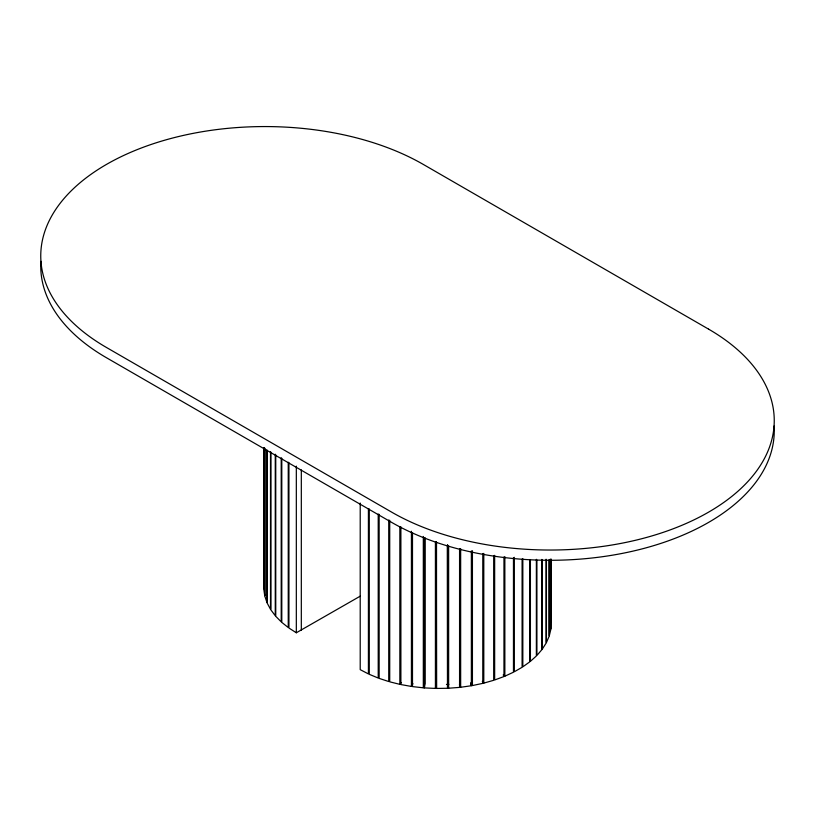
<?xml version="1.0" encoding="UTF-8"?>
<svg xmlns="http://www.w3.org/2000/svg" width="815" height="815" viewBox="0 0 815 815"><rect width="100%" height="100%" fill="white"/><g stroke="black" fill="none" stroke-linecap="round" stroke-linejoin="round"><path stroke-width="1.22" d="M550.909 628.813L551.195 559.487M435.964 542.107L435.964 684.559L435.414 688.42L424.421 687.901L424.972 684.03L424.972 537.757M412.492 532.694L412.492 686.597L423.321 687.809L424.605 683.999L424.605 537.727M400.888 526.847L400.888 684.559L411.422 686.444L412.91 683.663M389.723 520.286L389.723 681.819L399.849 684.345L401.184 682.562M288.938 462.696L288.938 628.039L296.324 632.776L360.291 596.132M503.171 674.983L504.852 676.195L513.46 672.212L513.46 557.745M482.307 681.371L483.794 683.113L493.686 680.301L493.686 555.647M470.693 682.817L472.425 685.547L482.786 683.367L482.786 553.63M459.446 684.437L460.658 687.259L471.365 685.741L471.365 550.92M447.741 545.744L447.741 684.386L448.637 688.227L459.568 687.381L459.568 548.75M436.341 542.107L436.514 688.441L447.537 688.278L447.537 544.552M470.561 683.856L471.365 685.741M550.461 616.527L551.195 621.814M447.537 688.278L447.374 545.765M550.909 558.866L550.818 629.455L549.31 635.761L549.31 559.447M549.096 560.068L549.096 636.383L546.417 642.566L546.417 559.895M546.091 559.222L546.091 643.167L542.27 649.148L542.27 560.109M541.832 559.426L541.832 649.728L536.912 655.433L536.912 560.037M536.362 559.324L536.362 655.983L530.412 661.342L530.412 559.589M529.76 560.109L529.76 661.861L522.833 666.823L522.833 558.703M522.099 559.182L522.099 667.291L514.285 671.784L514.285 557.317M504.852 556.635L504.852 676.195M503.955 557.002L503.955 676.562L494.654 679.985L494.654 555.341M483.794 553.385L483.794 683.113M472.425 550.726L472.425 685.547M460.658 548.627L460.658 687.259M448.637 545.775L448.637 688.227M436.514 542.179L436.514 688.441M435.414 542.158L435.414 688.42M424.421 537.808L424.421 687.901M423.321 536.453L423.321 687.809M411.422 531.268L411.422 686.444M399.849 526.622L399.849 684.345M388.735 520.001L388.735 681.534L379.148 678.386L379.148 514.316M378.221 513.97L378.221 678.039L369.266 674.321L369.266 508.968M368.411 508.57L368.411 673.923L360.21 669.655L360.21 503.038M301.316 469.919L301.316 630.178M296.324 466.149L296.324 632.776M288.245 462.197L288.245 627.54L281.796 622.375L281.796 458.305M281.206 457.765L281.206 621.845L275.755 616.303L275.755 454.77M275.266 454.2L275.266 615.732L270.886 609.885L270.886 452.172M270.509 451.571L270.509 609.294L267.249 603.202L267.249 450.573M266.984 449.962L266.984 602.591L264.885 596.336L264.885 448.79M264.732 448.158L264.732 595.704L263.815 589.357L263.815 448.179M264.152 448.169L264.152 581.716M264.06 447.527L263.785 588.715L263.785 447.537M40.913 261.33A224.125 129.391 0 0 0 106.398 357.693L391.648 522.384A224.125 129.391 0 0 0 639.775 549.483A224.125 129.391 0 0 0 774.087 426.031M448.871 684.325A105.339 60.819 0 0 1 446.457 684.437M708.602 329.148L423.352 164.457A224.125 129.391 0 0 0 106.398 164.457A224.125 129.391 0 0 0 106.398 347.445L391.648 512.136A224.125 129.391 0 0 0 708.602 512.136A224.125 129.391 0 0 0 708.602 329.148"/></g></svg>
